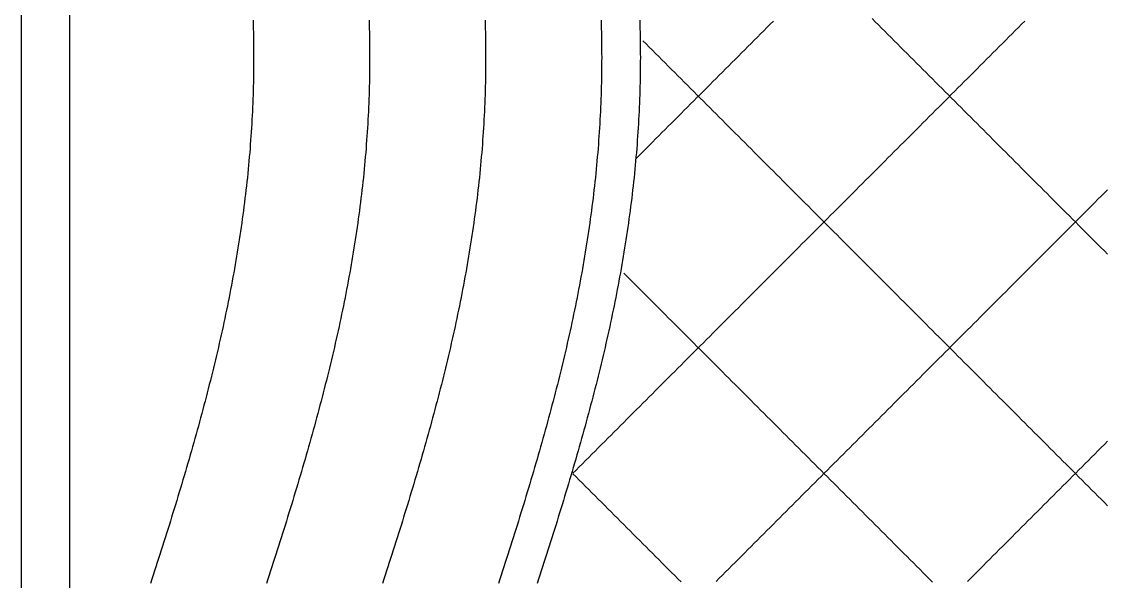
# Model space of a CAD drawing. Header units: millimetres. Extents: x 8 to 232, y 8 to 232.
# Drawn here: x 8 to 120, y 65.9 to 123.7 of the extents above; entities that cross this region are included whole.
import ezdxf

# ---------------------------------------------------------------- set-up
doc = ezdxf.new("R2010")
doc.units = ezdxf.units.MM
doc.layers.add('STUDY_GUIDES', color=7, linetype='Continuous')

msp = doc.modelspace()

# ---------------------------------------------------------------- linework, layer by layer
at = {"layer": 'STUDY_GUIDES'}
for points in [[(8, 26), (8, 214)], [(13, 28), (13, 212)], [(31.9365, 123.852), (31.9498, 123.424), (31.9616, 122.996), (31.9718, 122.568), (31.9804, 122.14), (31.9874, 121.712), (31.9929, 121.284), (31.9969, 120.856), (31.9992, 120.428), (32, 120), (31.9992, 119.572), (31.9969, 119.144), (31.9929, 118.716), (31.9874, 118.288), (31.9804, 117.86), (31.9718, 117.432), (31.9616, 117.004), (31.9498, 116.576), (31.9365, 116.148), (31.9216, 115.72), (31.9052, 115.292), (31.8872, 114.864), (31.8676, 114.436), (31.8465, 114.008), (31.8239, 113.58), (31.7997, 113.152), (31.7739, 112.724), (31.7466, 112.296), (31.7178, 111.868), (31.6874, 111.44), (31.6555, 111.012), (31.6221, 110.584), (31.5872, 110.156), (31.5507, 109.728), (31.5128, 109.3), (31.4733, 108.872), (31.4323, 108.444), (31.3898, 108.016), (31.3459, 107.588), (31.3004, 107.16), (31.2535, 106.732), (31.205, 106.304), (31.1552, 105.876), (31.1038, 105.448), (31.051, 105.02), (30.9967, 104.592), (30.941, 104.164), (30.8839, 103.736), (30.8253, 103.308), (30.7654, 102.88), (30.704, 102.452), (30.6411, 102.024), (30.5769, 101.596), (30.5113, 101.168), (30.4444, 100.74), (30.376, 100.312), (30.3063, 99.884), (30.2352, 99.456), (30.1628, 99.028), (30.089, 98.6), (30.0139, 98.172), (29.9375, 97.744), (29.8598, 97.316), (29.7808, 96.888), (29.7005, 96.46), (29.6189, 96.032), (29.536, 95.604), (29.4519, 95.176), (29.3665, 94.748), (29.2799, 94.32), (29.192, 93.892), (29.103, 93.464), (29.0127, 93.036), (28.9213, 92.608), (28.8286, 92.18), (28.7348, 91.752), (28.6398, 91.324), (28.5437, 90.896), (28.4465, 90.468), (28.3481, 90.04), (28.2486, 89.612), (28.148, 89.184), (28.0463, 88.756), (27.9436, 88.328), (27.8398, 87.9), (27.7349, 87.472), (27.629, 87.044), (27.5221, 86.616), (27.4142, 86.188), (27.3053, 85.76), (27.1954, 85.332), (27.0846, 84.904), (26.9728, 84.476), (26.86, 84.048), (26.7463, 83.62), (26.6318, 83.192), (26.5163, 82.764), (26.3999, 82.336), (26.2827, 81.908), (26.1646, 81.48), (26.0457, 81.052), (25.926, 80.624), (25.8055, 80.196), (25.6841, 79.768), (25.562, 79.34), (25.4392, 78.912), (25.3155, 78.484), (25.1912, 78.056), (25.0661, 77.628), (24.9404, 77.2), (24.8139, 76.772), (24.6868, 76.344), (24.5591, 75.916), (24.4307, 75.488), (24.3017, 75.06), (24.1721, 74.632), (24.0419, 74.204), (23.9111, 73.776), (23.7798, 73.348), (23.6479, 72.92), (23.5155, 72.492), (23.3826, 72.064), (23.2493, 71.636), (23.1154, 71.208), (22.9811, 70.78), (22.8464, 70.352), (22.7112, 69.924), (22.5756, 69.496), (22.4397, 69.068), (22.3034, 68.64), (22.1667, 68.212), (22.0297, 67.784), (21.8924, 67.356), (21.7548, 66.928), (21.6169, 66.5), (21.4787, 66.072), (21.3403, 65.644)], [(43.9365, 123.852), (43.9498, 123.424), (43.9616, 122.996), (43.9718, 122.568), (43.9804, 122.14), (43.9874, 121.712), (43.9929, 121.284), (43.9969, 120.856), (43.9992, 120.428), (44, 120), (43.9992, 119.572), (43.9969, 119.144), (43.9929, 118.716), (43.9874, 118.288), (43.9804, 117.86), (43.9718, 117.432), (43.9616, 117.004), (43.9498, 116.576), (43.9365, 116.148), (43.9216, 115.72), (43.9052, 115.292), (43.8872, 114.864), (43.8676, 114.436), (43.8465, 114.008), (43.8239, 113.58), (43.7997, 113.152), (43.7739, 112.724), (43.7466, 112.296), (43.7178, 111.868), (43.6874, 111.44), (43.6555, 111.012), (43.6221, 110.584), (43.5872, 110.156), (43.5507, 109.728), (43.5128, 109.3), (43.4733, 108.872), (43.4323, 108.444), (43.3898, 108.016), (43.3459, 107.588), (43.3004, 107.16), (43.2535, 106.732), (43.205, 106.304), (43.1552, 105.876), (43.1038, 105.448), (43.051, 105.02), (42.9967, 104.592), (42.941, 104.164), (42.8839, 103.736), (42.8253, 103.308), (42.7654, 102.88), (42.704, 102.452), (42.6411, 102.024), (42.5769, 101.596), (42.5113, 101.168), (42.4444, 100.74), (42.376, 100.312), (42.3063, 99.884), (42.2352, 99.456), (42.1628, 99.028), (42.089, 98.6), (42.0139, 98.172), (41.9375, 97.744), (41.8598, 97.316), (41.7808, 96.888), (41.7005, 96.46), (41.6189, 96.032), (41.536, 95.604), (41.4519, 95.176), (41.3665, 94.748), (41.2799, 94.32), (41.192, 93.892), (41.103, 93.464), (41.0127, 93.036), (40.9213, 92.608), (40.8286, 92.18), (40.7348, 91.752), (40.6398, 91.324), (40.5437, 90.896), (40.4465, 90.468), (40.3481, 90.04), (40.2486, 89.612), (40.148, 89.184), (40.0463, 88.756), (39.9436, 88.328), (39.8398, 87.9), (39.7349, 87.472), (39.629, 87.044), (39.5221, 86.616), (39.4142, 86.188), (39.3053, 85.76), (39.1954, 85.332), (39.0846, 84.904), (38.9728, 84.476), (38.86, 84.048), (38.7463, 83.62), (38.6318, 83.192), (38.5163, 82.764), (38.3999, 82.336), (38.2827, 81.908), (38.1646, 81.48), (38.0457, 81.052), (37.926, 80.624), (37.8055, 80.196), (37.6841, 79.768), (37.562, 79.34), (37.4392, 78.912), (37.3155, 78.484), (37.1912, 78.056), (37.0661, 77.628), (36.9404, 77.2), (36.8139, 76.772), (36.6868, 76.344), (36.5591, 75.916), (36.4307, 75.488), (36.3017, 75.06), (36.1721, 74.632), (36.0419, 74.204), (35.9111, 73.776), (35.7798, 73.348), (35.6479, 72.92), (35.5155, 72.492), (35.3826, 72.064), (35.2493, 71.636), (35.1154, 71.208), (34.9811, 70.78), (34.8464, 70.352), (34.7112, 69.924), (34.5756, 69.496), (34.4397, 69.068), (34.3034, 68.64), (34.1667, 68.212), (34.0297, 67.784), (33.8924, 67.356), (33.7548, 66.928), (33.6169, 66.5), (33.4787, 66.072), (33.3403, 65.644)], [(55.9365, 123.852), (55.9498, 123.424), (55.9616, 122.996), (55.9718, 122.568), (55.9804, 122.14), (55.9874, 121.712), (55.9929, 121.284), (55.9969, 120.856), (55.9992, 120.428), (56, 120), (55.9992, 119.572), (55.9969, 119.144), (55.9929, 118.716), (55.9874, 118.288), (55.9804, 117.86), (55.9718, 117.432), (55.9616, 117.004), (55.9498, 116.576), (55.9365, 116.148), (55.9216, 115.72), (55.9052, 115.292), (55.8872, 114.864), (55.8676, 114.436), (55.8465, 114.008), (55.8239, 113.58), (55.7997, 113.152), (55.7739, 112.724), (55.7466, 112.296), (55.7178, 111.868), (55.6874, 111.44), (55.6555, 111.012), (55.6221, 110.584), (55.5872, 110.156), (55.5507, 109.728), (55.5128, 109.3), (55.4733, 108.872), (55.4323, 108.444), (55.3898, 108.016), (55.3459, 107.588), (55.3004, 107.16), (55.2535, 106.732), (55.205, 106.304), (55.1552, 105.876), (55.1038, 105.448), (55.051, 105.02), (54.9967, 104.592), (54.941, 104.164), (54.8839, 103.736), (54.8253, 103.308), (54.7654, 102.88), (54.704, 102.452), (54.6411, 102.024), (54.5769, 101.596), (54.5113, 101.168), (54.4444, 100.74), (54.376, 100.312), (54.3063, 99.884), (54.2352, 99.456), (54.1628, 99.028), (54.089, 98.6), (54.0139, 98.172), (53.9375, 97.744), (53.8598, 97.316), (53.7808, 96.888), (53.7005, 96.46), (53.6189, 96.032), (53.536, 95.604), (53.4519, 95.176), (53.3665, 94.748), (53.2799, 94.32), (53.192, 93.892), (53.103, 93.464), (53.0127, 93.036), (52.9213, 92.608), (52.8286, 92.18), (52.7348, 91.752), (52.6398, 91.324), (52.5437, 90.896), (52.4465, 90.468), (52.3481, 90.04), (52.2486, 89.612), (52.148, 89.184), (52.0463, 88.756), (51.9436, 88.328), (51.8398, 87.9), (51.7349, 87.472), (51.629, 87.044), (51.5221, 86.616), (51.4142, 86.188), (51.3053, 85.76), (51.1954, 85.332), (51.0846, 84.904), (50.9728, 84.476), (50.86, 84.048), (50.7463, 83.62), (50.6318, 83.192), (50.5163, 82.764), (50.3999, 82.336), (50.2827, 81.908), (50.1646, 81.48), (50.0457, 81.052), (49.926, 80.624), (49.8055, 80.196), (49.6841, 79.768), (49.562, 79.34), (49.4392, 78.912), (49.3155, 78.484), (49.1912, 78.056), (49.0661, 77.628), (48.9404, 77.2), (48.8139, 76.772), (48.6868, 76.344), (48.5591, 75.916), (48.4307, 75.488), (48.3017, 75.06), (48.1721, 74.632), (48.0419, 74.204), (47.9111, 73.776), (47.7798, 73.348), (47.6479, 72.92), (47.5155, 72.492), (47.3826, 72.064), (47.2493, 71.636), (47.1154, 71.208), (46.9811, 70.78), (46.8464, 70.352), (46.7112, 69.924), (46.5756, 69.496), (46.4397, 69.068), (46.3034, 68.64), (46.1667, 68.212), (46.0297, 67.784), (45.8924, 67.356), (45.7548, 66.928), (45.6169, 66.5), (45.4787, 66.072), (45.3403, 65.644)], [(67.9365, 123.852), (67.9498, 123.424), (67.9616, 122.996), (67.9718, 122.568), (67.9804, 122.14), (67.9874, 121.712), (67.9929, 121.284), (67.9969, 120.856), (67.9992, 120.428), (68, 120), (67.9992, 119.572), (67.9969, 119.144), (67.9929, 118.716), (67.9874, 118.288), (67.9804, 117.86), (67.9718, 117.432), (67.9616, 117.004), (67.9498, 116.576), (67.9365, 116.148), (67.9216, 115.72), (67.9052, 115.292), (67.8872, 114.864), (67.8676, 114.436), (67.8465, 114.008), (67.8239, 113.58), (67.7997, 113.152), (67.7739, 112.724), (67.7466, 112.296), (67.7178, 111.868), (67.6874, 111.44), (67.6555, 111.012), (67.6221, 110.584), (67.5872, 110.156), (67.5507, 109.728), (67.5128, 109.3), (67.4733, 108.872), (67.4323, 108.444), (67.3898, 108.016), (67.3459, 107.588), (67.3004, 107.16), (67.2535, 106.732), (67.205, 106.304), (67.1552, 105.876), (67.1038, 105.448), (67.051, 105.02), (66.9967, 104.592), (66.941, 104.164), (66.8839, 103.736), (66.8253, 103.308), (66.7654, 102.88), (66.704, 102.452), (66.6411, 102.024), (66.5769, 101.596), (66.5113, 101.168), (66.4444, 100.74), (66.376, 100.312), (66.3063, 99.884), (66.2352, 99.456), (66.1628, 99.028), (66.089, 98.6), (66.0139, 98.172), (65.9375, 97.744), (65.8598, 97.316), (65.7808, 96.888), (65.7005, 96.46), (65.6189, 96.032), (65.536, 95.604), (65.4519, 95.176), (65.3665, 94.748), (65.2799, 94.32), (65.192, 93.892), (65.103, 93.464), (65.0127, 93.036), (64.9213, 92.608), (64.8286, 92.18), (64.7348, 91.752), (64.6398, 91.324), (64.5437, 90.896), (64.4465, 90.468), (64.3481, 90.04), (64.2486, 89.612), (64.148, 89.184), (64.0463, 88.756), (63.9436, 88.328), (63.8398, 87.9), (63.7349, 87.472), (63.629, 87.044), (63.5221, 86.616), (63.4142, 86.188), (63.3053, 85.76), (63.1954, 85.332), (63.0846, 84.904), (62.9728, 84.476), (62.86, 84.048), (62.7463, 83.62), (62.6318, 83.192), (62.5163, 82.764), (62.3999, 82.336), (62.2827, 81.908), (62.1646, 81.48), (62.0457, 81.052), (61.926, 80.624), (61.8055, 80.196), (61.6841, 79.768), (61.562, 79.34), (61.4392, 78.912), (61.3155, 78.484), (61.1912, 78.056), (61.0661, 77.628), (60.9404, 77.2), (60.8139, 76.772), (60.6868, 76.344), (60.5591, 75.916), (60.4307, 75.488), (60.3017, 75.06), (60.1721, 74.632), (60.0419, 74.204), (59.9111, 73.776), (59.7798, 73.348), (59.6479, 72.92), (59.5155, 72.492), (59.3826, 72.064), (59.2493, 71.636), (59.1154, 71.208), (58.9811, 70.78), (58.8464, 70.352), (58.7112, 69.924), (58.5756, 69.496), (58.4397, 69.068), (58.3034, 68.64), (58.1667, 68.212), (58.0297, 67.784), (57.8924, 67.356), (57.7548, 66.928), (57.6169, 66.5), (57.4787, 66.072), (57.3403, 65.644)], [(71.9365, 123.852), (71.9498, 123.424), (71.9616, 122.996), (71.9718, 122.568), (71.9804, 122.14), (71.9874, 121.712), (71.9929, 121.284), (71.9969, 120.856), (71.9992, 120.428), (72, 120), (71.9992, 119.572), (71.9969, 119.144), (71.9929, 118.716), (71.9874, 118.288), (71.9804, 117.86), (71.9718, 117.432), (71.9616, 117.004), (71.9498, 116.576), (71.9365, 116.148), (71.9216, 115.72), (71.9052, 115.292), (71.8872, 114.864), (71.8676, 114.436), (71.8465, 114.008), (71.8239, 113.58), (71.7997, 113.152), (71.7739, 112.724), (71.7466, 112.296), (71.7178, 111.868), (71.6874, 111.44), (71.6555, 111.012), (71.6221, 110.584), (71.5872, 110.156), (71.5507, 109.728), (71.5128, 109.3), (71.4733, 108.872), (71.4323, 108.444), (71.3898, 108.016), (71.3459, 107.588), (71.3004, 107.16), (71.2535, 106.732), (71.205, 106.304), (71.1552, 105.876), (71.1038, 105.448), (71.051, 105.02), (70.9967, 104.592), (70.941, 104.164), (70.8839, 103.736), (70.8253, 103.308), (70.7654, 102.88), (70.704, 102.452), (70.6411, 102.024), (70.5769, 101.596), (70.5113, 101.168), (70.4444, 100.74), (70.376, 100.312), (70.3063, 99.884), (70.2352, 99.456), (70.1628, 99.028), (70.089, 98.6), (70.0139, 98.172), (69.9375, 97.744), (69.8598, 97.316), (69.7808, 96.888), (69.7005, 96.46), (69.6189, 96.032), (69.536, 95.604), (69.4519, 95.176), (69.3665, 94.748), (69.2799, 94.32), (69.192, 93.892), (69.103, 93.464), (69.0127, 93.036), (68.9213, 92.608), (68.8286, 92.18), (68.7348, 91.752), (68.6398, 91.324), (68.5437, 90.896), (68.4465, 90.468), (68.3481, 90.04), (68.2486, 89.612), (68.148, 89.184), (68.0463, 88.756), (67.9436, 88.328), (67.8398, 87.9), (67.7349, 87.472), (67.629, 87.044), (67.5221, 86.616), (67.4142, 86.188), (67.3053, 85.76), (67.1954, 85.332), (67.0846, 84.904), (66.9728, 84.476), (66.86, 84.048), (66.7463, 83.62), (66.6318, 83.192), (66.5163, 82.764), (66.3999, 82.336), (66.2827, 81.908), (66.1646, 81.48), (66.0457, 81.052), (65.926, 80.624), (65.8055, 80.196), (65.6841, 79.768), (65.562, 79.34), (65.4392, 78.912), (65.3155, 78.484), (65.1912, 78.056), (65.0661, 77.628), (64.9404, 77.2), (64.8139, 76.772), (64.6868, 76.344), (64.5591, 75.916), (64.4307, 75.488), (64.3017, 75.06), (64.1721, 74.632), (64.0419, 74.204), (63.9111, 73.776), (63.7798, 73.348), (63.6479, 72.92), (63.5155, 72.492), (63.3826, 72.064), (63.2493, 71.636), (63.1154, 71.208), (62.9811, 70.78), (62.8464, 70.352), (62.7112, 69.924), (62.5756, 69.496), (62.4397, 69.068), (62.3034, 68.64), (62.1667, 68.212), (62.0297, 67.784), (61.8924, 67.356), (61.7548, 66.928), (61.6169, 66.5), (61.4787, 66.072), (61.3403, 65.644)], [(65.0185, 77.0185), (65.3477, 77.3477), (65.6769, 77.6769), (66.0062, 78.0062), (66.3354, 78.3354), (66.6646, 78.6646), (66.9938, 78.9938), (67.3231, 79.3231), (67.6523, 79.6523), (67.9815, 79.9815), (68.3108, 80.3108), (68.64, 80.64), (68.9692, 80.9692), (69.2985, 81.2985), (69.6277, 81.6277), (69.9569, 81.9569), (70.2862, 82.2862), (70.6154, 82.6154), (70.9446, 82.9446), (71.2738, 83.2738), (71.6031, 83.6031), (71.9323, 83.9323), (72.2615, 84.2615), (72.5908, 84.5908), (72.92, 84.92), (73.2492, 85.2492), (73.5785, 85.5785), (73.9077, 85.9077), (74.2369, 86.2369), (74.5662, 86.5662), (74.8954, 86.8954), (75.2246, 87.2246), (75.5538, 87.5538), (75.8831, 87.8831), (76.2123, 88.2123), (76.5415, 88.5415), (76.8708, 88.8708), (77.2, 89.2), (77.5292, 89.5292), (77.8585, 89.8585), (78.1877, 90.1877), (78.5169, 90.5169), (78.8462, 90.8462), (79.1754, 91.1754), (79.5046, 91.5046), (79.8338, 91.8338), (80.1631, 92.1631), (80.4923, 92.4923), (80.8215, 92.8215), (81.1508, 93.1508), (81.48, 93.48), (81.8092, 93.8092), (82.1385, 94.1385), (82.4677, 94.4677), (82.7969, 94.7969), (83.1262, 95.1262), (83.4554, 95.4554), (83.7846, 95.7846), (84.1138, 96.1138), (84.4431, 96.4431), (84.7723, 96.7723), (85.1015, 97.1015), (85.4308, 97.4308), (85.76, 97.76), (86.0892, 98.0892), (86.4185, 98.4185), (86.7477, 98.7477), (87.0769, 99.0769), (87.4062, 99.4062), (87.7354, 99.7354), (88.0646, 100.0646), (88.3938, 100.3938), (88.7231, 100.7231), (89.0523, 101.0523), (89.3815, 101.3815), (89.7108, 101.7108), (90.04, 102.04), (90.3692, 102.3692), (90.6985, 102.6985), (91.0277, 103.0277), (91.3569, 103.3569), (91.6862, 103.6862), (92.0154, 104.0154), (92.3446, 104.3446), (92.6738, 104.6738), (93.0031, 105.0031), (93.3323, 105.3323), (93.6615, 105.6615), (93.9908, 105.9908), (94.32, 106.32), (94.6492, 106.6492), (94.9785, 106.9785), (95.3077, 107.3077), (95.6369, 107.6369), (95.9662, 107.9662), (96.2954, 108.2954), (96.6246, 108.6246), (96.9538, 108.9538), (97.2831, 109.2831), (97.6123, 109.6123), (97.9415, 109.9415), (98.2708, 110.2708), (98.6, 110.6), (98.9292, 110.9292), (99.2585, 111.2585), (99.5877, 111.5877), (99.9169, 111.9169), (100.2462, 112.2462), (100.5754, 112.5754), (100.9046, 112.9046), (101.2338, 113.2338), (101.5631, 113.5631), (101.8923, 113.8923), (102.2215, 114.2215), (102.5508, 114.5508), (102.88, 114.88), (103.2092, 115.2092), (103.5385, 115.5385), (103.8677, 115.8677), (104.1969, 116.1969), (104.5262, 116.5262), (104.8554, 116.8554), (105.1846, 117.1846), (105.5138, 117.5138), (105.8431, 117.8431), (106.1723, 118.1723), (106.5015, 118.5015), (106.8308, 118.8308), (107.16, 119.16), (107.4892, 119.4892), (107.8185, 119.8185), (108.1477, 120.1477), (108.4769, 120.4769), (108.8062, 120.8062), (109.1354, 121.1354), (109.4646, 121.4646), (109.7938, 121.7938), (110.1231, 122.1231), (110.4523, 122.4523), (110.7815, 122.7815), (111.1108, 123.1108), (111.44, 123.44), (111.7692, 123.7692)], [(71.6031, 109.6031), (71.9323, 109.9323), (72.2615, 110.2615), (72.5908, 110.5908), (72.92, 110.92), (73.2492, 111.2492), (73.5785, 111.5785), (73.9077, 111.9077), (74.2369, 112.2369), (74.5662, 112.5662), (74.8954, 112.8954), (75.2246, 113.2246), (75.5538, 113.5538), (75.8831, 113.8831), (76.2123, 114.2123), (76.5415, 114.5415), (76.8708, 114.8708), (77.2, 115.2), (77.5292, 115.5292), (77.8585, 115.8585), (78.1877, 116.1877), (78.5169, 116.5169), (78.8462, 116.8462), (79.1754, 117.1754), (79.5046, 117.5046), (79.8338, 117.8338), (80.1631, 118.1631), (80.4923, 118.4923), (80.8215, 118.8215), (81.1508, 119.1508), (81.48, 119.48), (81.8092, 119.8092), (82.1385, 120.1385), (82.4677, 120.4677), (82.7969, 120.7969), (83.1262, 121.1262), (83.4554, 121.4554), (83.7846, 121.7846), (84.1138, 122.1138), (84.4431, 122.4431), (84.7723, 122.7723), (85.1015, 123.1015), (85.4308, 123.4308), (85.76, 123.76)], [(95.9662, 124.0338), (96.2954, 123.7046), (96.6246, 123.3754), (96.9538, 123.0462), (97.2831, 122.7169), (97.6123, 122.3877), (97.9415, 122.0585), (98.2708, 121.7292), (98.6, 121.4), (98.9292, 121.0708), (99.2585, 120.7415), (99.5877, 120.4123), (99.9169, 120.0831), (100.2462, 119.7538), (100.5754, 119.4246), (100.9046, 119.0954), (101.2338, 118.7662), (101.5631, 118.4369), (101.8923, 118.1077), (102.2215, 117.7785), (102.5508, 117.4492), (102.88, 117.12), (103.2092, 116.7908), (103.5385, 116.4615), (103.8677, 116.1323), (104.1969, 115.8031), (104.5262, 115.4738), (104.8554, 115.1446), (105.1846, 114.8154), (105.5138, 114.4862), (105.8431, 114.1569), (106.1723, 113.8277), (106.5015, 113.4985), (106.8308, 113.1692), (107.16, 112.84), (107.4892, 112.5108), (107.8185, 112.1815), (108.1477, 111.8523), (108.4769, 111.5231), (108.8062, 111.1938), (109.1354, 110.8646), (109.4646, 110.5354), (109.7938, 110.2062), (110.1231, 109.8769), (110.4523, 109.5477), (110.7815, 109.2185), (111.1108, 108.8892), (111.44, 108.56), (111.7692, 108.2308), (112.0985, 107.9015), (112.4277, 107.5723), (112.7569, 107.2431), (113.0862, 106.9138), (113.4154, 106.5846), (113.7446, 106.2554), (114.0738, 105.9262), (114.4031, 105.5969), (114.7323, 105.2677), (115.0615, 104.9385), (115.3908, 104.6092), (115.72, 104.28), (116.0492, 103.9508), (116.3785, 103.6215), (116.7077, 103.2923), (117.0369, 102.9631), (117.3662, 102.6338), (117.6954, 102.3046), (118.0246, 101.9754), (118.3538, 101.6462), (118.6831, 101.3169), (119.0123, 100.9877), (119.3415, 100.6585), (119.6708, 100.3292), (120, 100), (120.3292, 99.6708)], [(72.2615, 121.7385), (72.5908, 121.4092), (72.92, 121.08), (73.2492, 120.7508), (73.5785, 120.4215), (73.9077, 120.0923), (74.2369, 119.7631), (74.5662, 119.4338), (74.8954, 119.1046), (75.2246, 118.7754), (75.5538, 118.4462), (75.8831, 118.1169), (76.2123, 117.7877), (76.5415, 117.4585), (76.8708, 117.1292), (77.2, 116.8), (77.5292, 116.4708), (77.8585, 116.1415), (78.1877, 115.8123), (78.5169, 115.4831), (78.8462, 115.1538), (79.1754, 114.8246), (79.5046, 114.4954), (79.8338, 114.1662), (80.1631, 113.8369), (80.4923, 113.5077), (80.8215, 113.1785), (81.1508, 112.8492), (81.48, 112.52), (81.8092, 112.1908), (82.1385, 111.8615), (82.4677, 111.5323), (82.7969, 111.2031), (83.1262, 110.8738), (83.4554, 110.5446), (83.7846, 110.2154), (84.1138, 109.8862), (84.4431, 109.5569), (84.7723, 109.2277), (85.1015, 108.8985), (85.4308, 108.5692), (85.76, 108.24), (86.0892, 107.9108), (86.4185, 107.5815), (86.7477, 107.2523), (87.0769, 106.9231), (87.4062, 106.5938), (87.7354, 106.2646), (88.0646, 105.9354), (88.3938, 105.6062), (88.7231, 105.2769), (89.0523, 104.9477), (89.3815, 104.6185), (89.7108, 104.2892), (90.04, 103.96), (90.3692, 103.6308), (90.6985, 103.3015), (91.0277, 102.9723), (91.3569, 102.6431), (91.6862, 102.3138), (92.0154, 101.9846), (92.3446, 101.6554), (92.6738, 101.3262), (93.0031, 100.9969), (93.3323, 100.6677), (93.6615, 100.3385), (93.9908, 100.0092), (94.32, 99.68), (94.6492, 99.3508), (94.9785, 99.0215), (95.3077, 98.6923), (95.6369, 98.3631), (95.9662, 98.0338), (96.2954, 97.7046), (96.6246, 97.3754), (96.9538, 97.0462), (97.2831, 96.7169), (97.6123, 96.3877), (97.9415, 96.0585), (98.2708, 95.7292), (98.6, 95.4), (98.9292, 95.0708), (99.2585, 94.7415), (99.5877, 94.4123), (99.9169, 94.0831), (100.2462, 93.7538), (100.5754, 93.4246), (100.9046, 93.0954), (101.2338, 92.7662), (101.5631, 92.4369), (101.8923, 92.1077), (102.2215, 91.7785), (102.5508, 91.4492), (102.88, 91.12), (103.2092, 90.7908), (103.5385, 90.4615), (103.8677, 90.1323), (104.1969, 89.8031), (104.5262, 89.4738), (104.8554, 89.1446), (105.1846, 88.8154), (105.5138, 88.4862), (105.8431, 88.1569), (106.1723, 87.8277), (106.5015, 87.4985), (106.8308, 87.1692), (107.16, 86.84), (107.4892, 86.5108), (107.8185, 86.1815), (108.1477, 85.8523), (108.4769, 85.5231), (108.8062, 85.1938), (109.1354, 84.8646), (109.4646, 84.5354), (109.7938, 84.2062), (110.1231, 83.8769), (110.4523, 83.5477), (110.7815, 83.2185), (111.1108, 82.8892), (111.44, 82.56), (111.7692, 82.2308), (112.0985, 81.9015), (112.4277, 81.5723), (112.7569, 81.2431), (113.0862, 80.9138), (113.4154, 80.5846), (113.7446, 80.2554), (114.0738, 79.9262), (114.4031, 79.5969), (114.7323, 79.2677), (115.0615, 78.9385), (115.3908, 78.6092), (115.72, 78.28), (116.0492, 77.9508), (116.3785, 77.6215), (116.7077, 77.2923), (117.0369, 76.9631), (117.3662, 76.6338), (117.6954, 76.3046), (118.0246, 75.9754), (118.3538, 75.6462), (118.6831, 75.3169), (119.0123, 74.9877), (119.3415, 74.6585), (119.6708, 74.3292), (120, 74), (120.3292, 73.6708)], [(79.8338, 65.8338), (80.1631, 66.1631), (80.4923, 66.4923), (80.8215, 66.8215), (81.1508, 67.1508), (81.48, 67.48), (81.8092, 67.8092), (82.1385, 68.1385), (82.4677, 68.4677), (82.7969, 68.7969), (83.1262, 69.1262), (83.4554, 69.4554), (83.7846, 69.7846), (84.1138, 70.1138), (84.4431, 70.4431), (84.7723, 70.7723), (85.1015, 71.1015), (85.4308, 71.4308), (85.76, 71.76), (86.0892, 72.0892), (86.4185, 72.4185), (86.7477, 72.7477), (87.0769, 73.0769), (87.4062, 73.4062), (87.7354, 73.7354), (88.0646, 74.0646), (88.3938, 74.3938), (88.7231, 74.7231), (89.0523, 75.0523), (89.3815, 75.3815), (89.7108, 75.7108), (90.04, 76.04), (90.3692, 76.3692), (90.6985, 76.6985), (91.0277, 77.0277), (91.3569, 77.3569), (91.6862, 77.6862), (92.0154, 78.0154), (92.3446, 78.3446), (92.6738, 78.6738), (93.0031, 79.0031), (93.3323, 79.3323), (93.6615, 79.6615), (93.9908, 79.9908), (94.32, 80.32), (94.6492, 80.6492), (94.9785, 80.9785), (95.3077, 81.3077), (95.6369, 81.6369), (95.9662, 81.9662), (96.2954, 82.2954), (96.6246, 82.6246), (96.9538, 82.9538), (97.2831, 83.2831), (97.6123, 83.6123), (97.9415, 83.9415), (98.2708, 84.2708), (98.6, 84.6), (98.9292, 84.9292), (99.2585, 85.2585), (99.5877, 85.5877), (99.9169, 85.9169), (100.2462, 86.2462), (100.5754, 86.5754), (100.9046, 86.9046), (101.2338, 87.2338), (101.5631, 87.5631), (101.8923, 87.8923), (102.2215, 88.2215), (102.5508, 88.5508), (102.88, 88.88), (103.2092, 89.2092), (103.5385, 89.5385), (103.8677, 89.8677), (104.1969, 90.1969), (104.5262, 90.5262), (104.8554, 90.8554), (105.1846, 91.1846), (105.5138, 91.5138), (105.8431, 91.8431), (106.1723, 92.1723), (106.5015, 92.5015), (106.8308, 92.8308), (107.16, 93.16), (107.4892, 93.4892), (107.8185, 93.8185), (108.1477, 94.1477), (108.4769, 94.4769), (108.8062, 94.8062), (109.1354, 95.1354), (109.4646, 95.4646), (109.7938, 95.7938), (110.1231, 96.1231), (110.4523, 96.4523), (110.7815, 96.7815), (111.1108, 97.1108), (111.44, 97.44), (111.7692, 97.7692), (112.0985, 98.0985), (112.4277, 98.4277), (112.7569, 98.7569), (113.0862, 99.0862), (113.4154, 99.4154), (113.7446, 99.7446), (114.0738, 100.0738), (114.4031, 100.4031), (114.7323, 100.7323), (115.0615, 101.0615), (115.3908, 101.3908), (115.72, 101.72), (116.0492, 102.0492), (116.3785, 102.3785), (116.7077, 102.7077), (117.0369, 103.0369), (117.3662, 103.3662), (117.6954, 103.6954), (118.0246, 104.0246), (118.3538, 104.3538), (118.6831, 104.6831), (119.0123, 105.0123), (119.3415, 105.3415), (119.6708, 105.6708), (120, 106), (120.3292, 106.3292)], [(70.2862, 97.7138), (70.6154, 97.3846), (70.9446, 97.0554), (71.2738, 96.7262), (71.6031, 96.3969), (71.9323, 96.0677), (72.2615, 95.7385), (72.5908, 95.4092), (72.92, 95.08), (73.2492, 94.7508), (73.5785, 94.4215), (73.9077, 94.0923), (74.2369, 93.7631), (74.5662, 93.4338), (74.8954, 93.1046), (75.2246, 92.7754), (75.5538, 92.4462), (75.8831, 92.1169), (76.2123, 91.7877), (76.5415, 91.4585), (76.8708, 91.1292), (77.2, 90.8), (77.5292, 90.4708), (77.8585, 90.1415), (78.1877, 89.8123), (78.5169, 89.4831), (78.8462, 89.1538), (79.1754, 88.8246), (79.5046, 88.4954), (79.8338, 88.1662), (80.1631, 87.8369), (80.4923, 87.5077), (80.8215, 87.1785), (81.1508, 86.8492), (81.48, 86.52), (81.8092, 86.1908), (82.1385, 85.8615), (82.4677, 85.5323), (82.7969, 85.2031), (83.1262, 84.8738), (83.4554, 84.5446), (83.7846, 84.2154), (84.1138, 83.8862), (84.4431, 83.5569), (84.7723, 83.2277), (85.1015, 82.8985), (85.4308, 82.5692), (85.76, 82.24), (86.0892, 81.9108), (86.4185, 81.5815), (86.7477, 81.2523), (87.0769, 80.9231), (87.4062, 80.5938), (87.7354, 80.2646), (88.0646, 79.9354), (88.3938, 79.6062), (88.7231, 79.2769), (89.0523, 78.9477), (89.3815, 78.6185), (89.7108, 78.2892), (90.04, 77.96), (90.3692, 77.6308), (90.6985, 77.3015), (91.0277, 76.9723), (91.3569, 76.6431), (91.6862, 76.3138), (92.0154, 75.9846), (92.3446, 75.6554), (92.6738, 75.3262), (93.0031, 74.9969), (93.3323, 74.6677), (93.6615, 74.3385), (93.9908, 74.0092), (94.32, 73.68), (94.6492, 73.3508), (94.9785, 73.0215), (95.3077, 72.6923), (95.6369, 72.3631), (95.9662, 72.0338), (96.2954, 71.7046), (96.6246, 71.3754), (96.9538, 71.0462), (97.2831, 70.7169), (97.6123, 70.3877), (97.9415, 70.0585), (98.2708, 69.7292), (98.6, 69.4), (98.9292, 69.0708), (99.2585, 68.7415), (99.5877, 68.4123), (99.9169, 68.0831), (100.2462, 67.7538), (100.5754, 67.4246), (100.9046, 67.0954), (101.2338, 66.7662), (101.5631, 66.4369), (101.8923, 66.1077), (102.2215, 65.7785)], [(105.8431, 65.8431), (106.1723, 66.1723), (106.5015, 66.5015), (106.8308, 66.8308), (107.16, 67.16), (107.4892, 67.4892), (107.8185, 67.8185), (108.1477, 68.1477), (108.4769, 68.4769), (108.8062, 68.8062), (109.1354, 69.1354), (109.4646, 69.4646), (109.7938, 69.7938), (110.1231, 70.1231), (110.4523, 70.4523), (110.7815, 70.7815), (111.1108, 71.1108), (111.44, 71.44), (111.7692, 71.7692), (112.0985, 72.0985), (112.4277, 72.4277), (112.7569, 72.7569), (113.0862, 73.0862), (113.4154, 73.4154), (113.7446, 73.7446), (114.0738, 74.0738), (114.4031, 74.4031), (114.7323, 74.7323), (115.0615, 75.0615), (115.3908, 75.3908), (115.72, 75.72), (116.0492, 76.0492), (116.3785, 76.3785), (116.7077, 76.7077), (117.0369, 77.0369), (117.3662, 77.3662), (117.6954, 77.6954), (118.0246, 78.0246), (118.3538, 78.3538), (118.6831, 78.6831), (119.0123, 79.0123), (119.3415, 79.3415), (119.6708, 79.6708), (120, 80), (120.3292, 80.3292)], [(65.0185, 76.9815), (65.3477, 76.6523), (65.6769, 76.3231), (66.0062, 75.9938), (66.3354, 75.6646), (66.6646, 75.3354), (66.9938, 75.0062), (67.3231, 74.6769), (67.6523, 74.3477), (67.9815, 74.0185), (68.3108, 73.6892), (68.64, 73.36), (68.9692, 73.0308), (69.2985, 72.7015), (69.6277, 72.3723), (69.9569, 72.0431), (70.2862, 71.7138), (70.6154, 71.3846), (70.9446, 71.0554), (71.2738, 70.7262), (71.6031, 70.3969), (71.9323, 70.0677), (72.2615, 69.7385), (72.5908, 69.4092), (72.92, 69.08), (73.2492, 68.7508), (73.5785, 68.4215), (73.9077, 68.0923), (74.2369, 67.7631), (74.5662, 67.4338), (74.8954, 67.1046), (75.2246, 66.7754), (75.5538, 66.4462), (75.8831, 66.1169), (76.2123, 65.7877)]]:
    msp.add_lwpolyline(points, dxfattribs=at)

doc.saveas('drawing.dxf')
